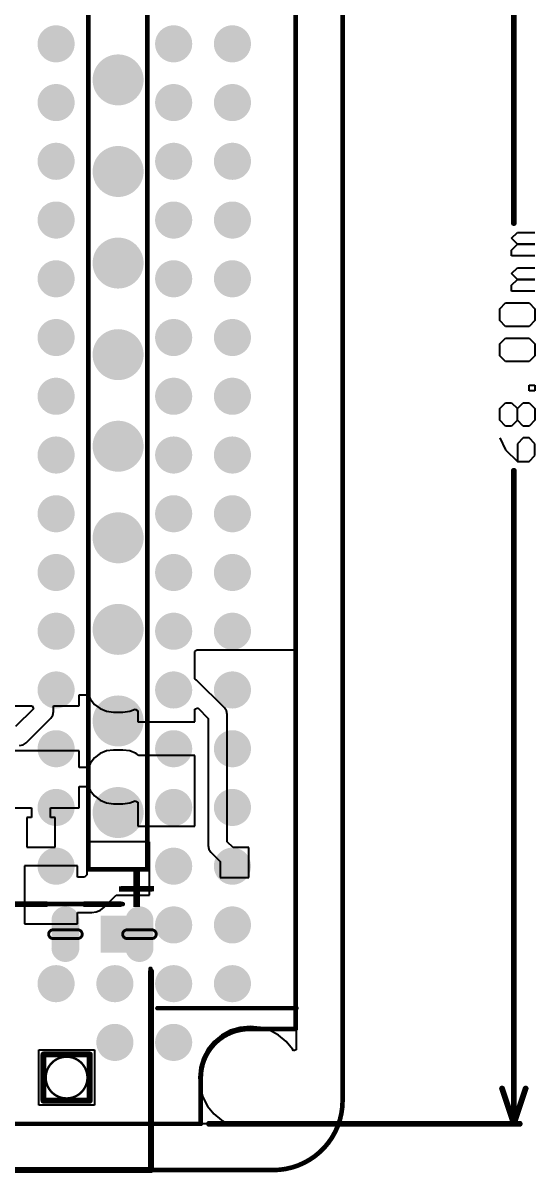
# Model space of a CAD drawing. Extents: x -35.4 to 28.3, y -0.1 to 87.5.
# Drawn here: x 6.19 to 28.31, y -0.13 to 49.6 of the extents above; entities that cross this region are included whole.
import ezdxf

# ---------------------------------------------------------------- set-up
doc = ezdxf.new("R2010")
doc.units = 0
doc.layers.get('0').update_dxf_attribs({"linetype": 'CONTINUOUS'})
for name, color, linetype in [('BOTTOMLAYER', 5, 'CONTINUOUS'), ('BOTTOMOVERLAY', 54, 'CONTINUOUS'), ('BOTTOMPASTE', 16, 'CONTINUOUS'), ('BOTTOMSOLDER', 6, 'CONTINUOUS'), ('CONNECTLAYER', 7, 'CONTINUOUS'), ('MECHANICAL1', 6, 'CONTINUOUS'), ('MULTILAYER', 9, 'CONTINUOUS'), ('PADHOLELAYER', 156, 'CONTINUOUS'), ('TOPLAYER', 1, 'CONTINUOUS'), ('TOPOVERLAY', 2, 'CONTINUOUS'), ('TOPPASTE', 8, 'CONTINUOUS'), ('TOPSOLDER', 216, 'CONTINUOUS')]:
    doc.layers.add(name, color=color, linetype=linetype)

# ---------------------------------------------------------------- blocks, each defined once
blk = doc.blocks.new('DC_IN_TH_DC_0440_2_5A_2_0_')
at = {"layer": 'BOTTOMLAYER', "const_width": 1}
for points in [[(-0.6, 4.25), (0.6, 4.25)], [(-0.6, -1.05), (0.6, -1.05)], [(-0.6, -4.25), (0.6, -4.25)]]:
    blk.add_lwpolyline(points, dxfattribs=at)
at = {"layer": 'BOTTOMLAYER', "const_width": 0.5}
for points in [[(-0.85, 4.25, 1), (-0.35, 4.25, 1)], [(0.35, 4.25, 1), (0.85, 4.25, 1)], [(-0.85, -1.05, 1), (-0.35, -1.05, 1)], [(0.35, -1.05, 1), (0.85, -1.05, 1)], [(-0.85, -4.25, 1), (-0.35, -4.25, 1)], [(0.35, -4.25, 1), (0.85, -4.25, 1)]]:
    blk.add_lwpolyline(points, format="xyb", close=True, dxfattribs=at)
at = {"layer": 'BOTTOMSOLDER', "const_width": 1.203}
for points in [[(-0.6, 4.25), (0.6, 4.25)], [(-0.6, -1.05), (0.6, -1.05)], [(-0.6, -4.25), (0.6, -4.25)]]:
    blk.add_lwpolyline(points, dxfattribs=at)
at = {"layer": 'BOTTOMSOLDER', "const_width": 0.602}
for points in [[(-0.901, 4.25, 1), (-0.299, 4.25, 1)], [(0.299, 4.25, 1), (0.901, 4.25, 1)], [(-0.901, -1.05, 1), (-0.299, -1.05, 1)], [(0.299, -1.05, 1), (0.901, -1.05, 1)], [(-0.901, -4.25, 1), (-0.299, -4.25, 1)], [(0.299, -4.25, 1), (0.901, -4.25, 1)]]:
    blk.add_lwpolyline(points, format="xyb", close=True, dxfattribs=at)
at = {"layer": 'MULTILAYER'}
for p, q in [((-7.4, -2.3), (-7.4, 0.1)), ((-7.4, 0.1), (-5, 0.1)), ((-5, 0.1), (-5, -2.3)), ((-5, -2.3), (-7.4, -2.3))]:
    blk.add_line(p, q, dxfattribs=at)
at = {"layer": 'MULTILAYER', "const_width": 1}
for points in [[(-0.6, 4.25), (0.6, 4.25)], [(-0.6, -1.05), (0.6, -1.05)], [(-0.6, -4.25), (0.6, -4.25)]]:
    blk.add_lwpolyline(points, dxfattribs=at)
at = {"layer": 'MULTILAYER', "const_width": 0.5}
for points in [[(-0.85, 4.25, 1), (-0.35, 4.25, 1)], [(0.35, 4.25, 1), (0.85, 4.25, 1)], [(-0.85, -1.05, 1), (-0.35, -1.05, 1)], [(0.35, -1.05, 1), (0.85, -1.05, 1)], [(-0.85, -4.25, 1), (-0.35, -4.25, 1)], [(0.35, -4.25, 1), (0.85, -4.25, 1)]]:
    blk.add_lwpolyline(points, format="xyb", close=True, dxfattribs=at)
at = {"layer": 'PADHOLELAYER', "const_width": 0.125}
for points in [[(0.187, 4.787), (0.187, 3.712, -1), (-0.188, 3.712), (-0.188, 4.787, -1)], [(0.187, -0.513), (0.187, -1.588, -1), (-0.188, -1.588), (-0.188, -0.513, -1)], [(0.187, -3.712), (0.187, -4.787, -1), (-0.188, -4.787), (-0.188, -3.712, -1)]]:
    blk.add_lwpolyline(points, format="xyb", close=True, dxfattribs=at)
at = {"layer": 'TOPLAYER', "const_width": 1}
for points in [[(-0.6, 4.25), (0.6, 4.25)], [(-0.6, -1.05), (0.6, -1.05)], [(-0.6, -4.25), (0.6, -4.25)]]:
    blk.add_lwpolyline(points, dxfattribs=at)
at = {"layer": 'TOPLAYER', "const_width": 0.5}
for points in [[(-0.85, 4.25, 1), (-0.35, 4.25, 1)], [(0.35, 4.25, 1), (0.85, 4.25, 1)], [(-0.85, -1.05, 1), (-0.35, -1.05, 1)], [(0.35, -1.05, 1), (0.85, -1.05, 1)], [(-0.85, -4.25, 1), (-0.35, -4.25, 1)], [(0.35, -4.25, 1), (0.85, -4.25, 1)]]:
    blk.add_lwpolyline(points, format="xyb", close=True, dxfattribs=at)
at = {"layer": 'TOPOVERLAY', "const_width": 0.254}
for points in [[(-10.2, 5.25), (-10.2, -4.75)], [(-10.2, 5.25), (-0.943, 5.25)], [(0.943, 5.25), (1.3, 5.25)], [(1.3, 5.25), (1.3, 5.088)], [(1.3, 3.412), (1.3, -0.212)], [(-7.2, -0.1), (-5.2, -0.1)], [(-7.2, -0.1), (-7.2, -2.1)], [(-5.2, -0.1), (-5.2, -2.1)], [(-7.2, -2.1), (-5.2, -2.1)], [(1.3, -1.888), (1.3, -3.412)], [(-10.2, -4.75), (-1.601, -4.75)]]:
    blk.add_lwpolyline(points, dxfattribs=at)
at = {"layer": 'TOPOVERLAY', "const_width": 0.127}
for points in [[(-10.263, 5.25, 1), (-10.136, 5.25, 1)], [(-10.263, 5.25, 1), (-10.136, 5.25, 1)], [(-1.007, 5.25, 1), (-0.88, 5.25, 1)], [(0.88, 5.25, 1), (1.007, 5.25, 1)], [(1.236, 5.25, 1), (1.363, 5.25, 1)], [(1.236, 5.25, 1), (1.363, 5.25, 1)], [(1.236, 5.088, 1), (1.363, 5.088, 1)], [(1.236, 3.412, 1), (1.363, 3.412, 1)], [(-7.263, -0.1, 1), (-7.136, -0.1, 1)], [(-7.263, -0.1, 1), (-7.136, -0.1, 1)], [(-5.263, -0.1, 1), (-5.136, -0.1, 1)], [(-5.263, -0.1, 1), (-5.136, -0.1, 1)], [(1.236, -0.212, 1), (1.363, -0.212, 1)], [(-7.263, -2.1, 1), (-7.136, -2.1, 1)], [(-7.263, -2.1, 1), (-7.136, -2.1, 1)], [(-5.263, -2.1, 1), (-5.136, -2.1, 1)], [(-5.263, -2.1, 1), (-5.136, -2.1, 1)], [(1.236, -1.888, 1), (1.363, -1.888, 1)], [(1.236, -3.412, 1), (1.363, -3.412, 1)], [(-10.263, -4.75, 1), (-10.136, -4.75, 1)], [(-10.263, -4.75, 1), (-10.136, -4.75, 1)], [(-1.665, -4.75, 1), (-1.538, -4.75, 1)]]:
    blk.add_lwpolyline(points, format="xyb", close=True, dxfattribs=at)
at = {"layer": 'TOPSOLDER', "const_width": 1.203}
for points in [[(-0.6, 4.25), (0.6, 4.25)], [(-0.6, -1.05), (0.6, -1.05)], [(-0.6, -4.25), (0.6, -4.25)]]:
    blk.add_lwpolyline(points, dxfattribs=at)
at = {"layer": 'TOPSOLDER', "const_width": 0.602}
for points in [[(-0.901, 4.25, 1), (-0.299, 4.25, 1)], [(0.299, 4.25, 1), (0.901, 4.25, 1)], [(-0.901, -1.05, 1), (-0.299, -1.05, 1)], [(0.299, -1.05, 1), (0.901, -1.05, 1)], [(-0.901, -4.25, 1), (-0.299, -4.25, 1)], [(0.299, -4.25, 1), (0.901, -4.25, 1)]]:
    blk.add_lwpolyline(points, format="xyb", close=True, dxfattribs=at)

msp = doc.modelspace()

# ---------------------------------------------------------------- linework, layer by layer
at = {"layer": 'BOTTOMLAYER'}
for points, const_width in [([(7.27, 48.7, 1), (7.97, 48.7, 1)], 0.7), ([(12.35, 48.7, 1), (13.05, 48.7, 1)], 0.7), ([(14.89, 48.7, 1), (15.59, 48.7, 1)], 0.7), ([(9.8, 47.14, 1), (10.8, 47.14, 1)], 1), ([(7.27, 46.16, 1), (7.97, 46.16, 1)], 0.7), ([(12.35, 46.16, 1), (13.05, 46.16, 1)], 0.7), ([(14.89, 46.16, 1), (15.59, 46.16, 1)], 0.7), ([(7.27, 43.62, 1), (7.97, 43.62, 1)], 0.7), ([(12.35, 43.62, 1), (13.05, 43.62, 1)], 0.7), ([(14.89, 43.62, 1), (15.59, 43.62, 1)], 0.7), ([(9.8, 43.18, 1), (10.8, 43.18, 1)], 1), ([(7.27, 41.08, 1), (7.97, 41.08, 1)], 0.7), ([(12.35, 41.08, 1), (13.05, 41.08, 1)], 0.7), ([(14.89, 41.08, 1), (15.59, 41.08, 1)], 0.7), ([(9.8, 39.22, 1), (10.8, 39.22, 1)], 1), ([(7.27, 38.54, 1), (7.97, 38.54, 1)], 0.7), ([(12.35, 38.54, 1), (13.05, 38.54, 1)], 0.7), ([(14.89, 38.54, 1), (15.59, 38.54, 1)], 0.7), ([(7.27, 36, 1), (7.97, 36, 1)], 0.7), ([(12.35, 36, 1), (13.05, 36, 1)], 0.7), ([(14.89, 36, 1), (15.59, 36, 1)], 0.7), ([(9.8, 35.26, 1), (10.8, 35.26, 1)], 1), ([(7.27, 33.46, 1), (7.97, 33.46, 1)], 0.7), ([(12.35, 33.46, 1), (13.05, 33.46, 1)], 0.7), ([(14.89, 33.46, 1), (15.59, 33.46, 1)], 0.7), ([(9.8, 31.3, 1), (10.8, 31.3, 1)], 1), ([(7.27, 30.92, 1), (7.97, 30.92, 1)], 0.7), ([(12.35, 30.92, 1), (13.05, 30.92, 1)], 0.7), ([(14.89, 30.92, 1), (15.59, 30.92, 1)], 0.7), ([(7.27, 28.38, 1), (7.97, 28.38, 1)], 0.7), ([(12.35, 28.38, 1), (13.05, 28.38, 1)], 0.7), ([(14.89, 28.38, 1), (15.59, 28.38, 1)], 0.7), ([(9.8, 27.34, 1), (10.8, 27.34, 1)], 1), ([(7.27, 25.84, 1), (7.97, 25.84, 1)], 0.7), ([(12.35, 25.84, 1), (13.05, 25.84, 1)], 0.7), ([(14.89, 25.84, 1), (15.59, 25.84, 1)], 0.7), ([(9.8, 23.38, 1), (10.8, 23.38, 1)], 1), ([(7.27, 23.3, 1), (7.97, 23.3, 1)], 0.7), ([(12.35, 23.3, 1), (13.05, 23.3, 1)], 0.7), ([(14.89, 23.3, 1), (15.59, 23.3, 1)], 0.7), ([(7.27, 20.76, 1), (7.97, 20.76, 1)], 0.7), ([(12.35, 20.76, 1), (13.05, 20.76, 1)], 0.7), ([(14.89, 20.76, 1), (15.59, 20.76, 1)], 0.7), ([(9.8, 19.42, 1), (10.8, 19.42, 1)], 1), ([(7.27, 18.22, 1), (7.97, 18.22, 1)], 0.7), ([(12.35, 18.22, 1), (13.05, 18.22, 1)], 0.7), ([(14.89, 18.22, 1), (15.59, 18.22, 1)], 0.7), ([(9.8, 15.46, 1), (10.8, 15.46, 1)], 1), ([(7.27, 15.68, 1), (7.97, 15.68, 1)], 0.7), ([(12.35, 15.68, 1), (13.05, 15.68, 1)], 0.7), ([(14.89, 15.68, 1), (15.59, 15.68, 1)], 0.7), ([(7.27, 13.14, 1), (7.97, 13.14, 1)], 0.7), ([(12.35, 13.14, 1), (13.05, 13.14, 1)], 0.7), ([(14.89, 13.14, 1), (15.59, 13.14, 1)], 0.7), ([(12.35, 10.6, 1), (13.05, 10.6, 1)], 0.7), ([(14.89, 10.6, 1), (15.59, 10.6, 1)], 0.7), ([(7.27, 8.06, 1), (7.97, 8.06, 1)], 0.7), ([(9.81, 8.06, 1), (10.51, 8.06, 1)], 0.7), ([(12.35, 8.06, 1), (13.05, 8.06, 1)], 0.7), ([(14.89, 8.06, 1), (15.59, 8.06, 1)], 0.7), ([(9.81, 5.52, 1), (10.51, 5.52, 1)], 0.7), ([(12.35, 5.52, 1), (13.05, 5.52, 1)], 0.7)]:
    msp.add_lwpolyline(points, format="xyb", close=True, dxfattribs=dict(at, const_width=const_width))
msp.add_solid([(9.646, 9.5), (11.046, 9.5), (9.646, 10.9), (11.046, 10.9)], dxfattribs=at)
at = {"layer": 'BOTTOMOVERLAY', "const_width": 0.2}
for points in [[(9.017, 13), (9.017, 65)], [(11.557, 13), (11.557, 65)], [(9.017, 13), (11.557, 13)], [(3.6, 11.5), (10.5, 11.5)], [(11.7, 2), (11.7, 8.7)]]:
    msp.add_lwpolyline(points, dxfattribs=at)
at = {"layer": 'BOTTOMOVERLAY', "const_width": 0.1}
for points in [[(8.967, 13, 1), (9.067, 13, 1)], [(8.967, 13, 1), (9.067, 13, 1)], [(11.507, 13, 1), (11.607, 13, 1)], [(11.507, 13, 1), (11.607, 13, 1)], [(10.45, 11.5, 1), (10.55, 11.5, 1)], [(11.65, 8.7, 1), (11.75, 8.7, 1)], [(11.65, 2, 1), (11.75, 2, 1)]]:
    msp.add_lwpolyline(points, format="xyb", close=True, dxfattribs=at)
at = {"layer": 'BOTTOMPASTE'}
msp.add_solid([(9.646, 9.5), (11.046, 9.5), (9.646, 10.9), (11.046, 10.9)], dxfattribs=at)
at = {"layer": 'BOTTOMSOLDER'}
for points, const_width in [([(7.219, 48.7, 1), (8.021, 48.7, 1)], 0.802), ([(12.299, 48.7, 1), (13.101, 48.7, 1)], 0.802), ([(14.839, 48.7, 1), (15.641, 48.7, 1)], 0.802), ([(9.749, 47.14, 1), (10.851, 47.14, 1)], 1.102), ([(7.219, 46.16, 1), (8.021, 46.16, 1)], 0.802), ([(12.299, 46.16, 1), (13.101, 46.16, 1)], 0.802), ([(14.839, 46.16, 1), (15.641, 46.16, 1)], 0.802), ([(7.219, 43.62, 1), (8.021, 43.62, 1)], 0.802), ([(9.749, 43.18, 1), (10.851, 43.18, 1)], 1.102), ([(12.299, 43.62, 1), (13.101, 43.62, 1)], 0.802), ([(14.839, 43.62, 1), (15.641, 43.62, 1)], 0.802), ([(7.219, 41.08, 1), (8.021, 41.08, 1)], 0.802), ([(12.299, 41.08, 1), (13.101, 41.08, 1)], 0.802), ([(14.839, 41.08, 1), (15.641, 41.08, 1)], 0.802), ([(9.749, 39.22, 1), (10.851, 39.22, 1)], 1.102), ([(7.219, 38.54, 1), (8.021, 38.54, 1)], 0.802), ([(12.299, 38.54, 1), (13.101, 38.54, 1)], 0.802), ([(14.839, 38.54, 1), (15.641, 38.54, 1)], 0.802), ([(7.219, 36, 1), (8.021, 36, 1)], 0.802), ([(12.299, 36, 1), (13.101, 36, 1)], 0.802), ([(14.839, 36, 1), (15.641, 36, 1)], 0.802), ([(9.749, 35.26, 1), (10.851, 35.26, 1)], 1.102), ([(7.219, 33.46, 1), (8.021, 33.46, 1)], 0.802), ([(12.299, 33.46, 1), (13.101, 33.46, 1)], 0.802), ([(14.839, 33.46, 1), (15.641, 33.46, 1)], 0.802), ([(9.749, 31.3, 1), (10.851, 31.3, 1)], 1.102), ([(7.219, 30.92, 1), (8.021, 30.92, 1)], 0.802), ([(12.299, 30.92, 1), (13.101, 30.92, 1)], 0.802), ([(14.839, 30.92, 1), (15.641, 30.92, 1)], 0.802), ([(7.219, 28.38, 1), (8.021, 28.38, 1)], 0.802), ([(12.299, 28.38, 1), (13.101, 28.38, 1)], 0.802), ([(14.839, 28.38, 1), (15.641, 28.38, 1)], 0.802), ([(9.749, 27.34, 1), (10.851, 27.34, 1)], 1.102), ([(7.219, 25.84, 1), (8.021, 25.84, 1)], 0.802), ([(12.299, 25.84, 1), (13.101, 25.84, 1)], 0.802), ([(14.839, 25.84, 1), (15.641, 25.84, 1)], 0.802), ([(9.749, 23.38, 1), (10.851, 23.38, 1)], 1.102), ([(7.219, 23.3, 1), (8.021, 23.3, 1)], 0.802), ([(12.299, 23.3, 1), (13.101, 23.3, 1)], 0.802), ([(14.839, 23.3, 1), (15.641, 23.3, 1)], 0.802), ([(7.219, 20.76, 1), (8.021, 20.76, 1)], 0.802), ([(12.299, 20.76, 1), (13.101, 20.76, 1)], 0.802), ([(14.839, 20.76, 1), (15.641, 20.76, 1)], 0.802), ([(9.749, 19.42, 1), (10.851, 19.42, 1)], 1.102), ([(7.219, 18.22, 1), (8.021, 18.22, 1)], 0.802), ([(12.299, 18.22, 1), (13.101, 18.22, 1)], 0.802), ([(14.839, 18.22, 1), (15.641, 18.22, 1)], 0.802), ([(7.219, 15.68, 1), (8.021, 15.68, 1)], 0.802), ([(9.749, 15.46, 1), (10.851, 15.46, 1)], 1.102), ([(12.299, 15.68, 1), (13.101, 15.68, 1)], 0.802), ([(14.839, 15.68, 1), (15.641, 15.68, 1)], 0.802), ([(7.219, 13.14, 1), (8.021, 13.14, 1)], 0.802), ([(12.299, 13.14, 1), (13.101, 13.14, 1)], 0.802), ([(14.839, 13.14, 1), (15.641, 13.14, 1)], 0.802), ([(12.299, 10.6, 1), (13.101, 10.6, 1)], 0.802), ([(14.839, 10.6, 1), (15.641, 10.6, 1)], 0.802), ([(7.219, 8.06, 1), (8.021, 8.06, 1)], 0.802), ([(9.759, 8.06, 1), (10.561, 8.06, 1)], 0.802), ([(12.299, 8.06, 1), (13.101, 8.06, 1)], 0.802), ([(14.839, 8.06, 1), (15.641, 8.06, 1)], 0.802), ([(9.759, 5.52, 1), (10.561, 5.52, 1)], 0.802), ([(12.299, 5.52, 1), (13.101, 5.52, 1)], 0.802)]:
    msp.add_lwpolyline(points, format="xyb", close=True, dxfattribs=dict(at, const_width=const_width))
msp.add_solid([(9.545, 9.398), (11.148, 9.398), (9.545, 11.002), (11.148, 11.002)], dxfattribs=at)
at = {"layer": 'CONNECTLAYER'}
for p, q in [((13.622, 22.424), (13.717, 22.5)), ((13.622, 21.236), (13.622, 22.424)), ((13.717, 22.5), (18, 22.5)), ((18, 22.5), (18, 5.192)), ((13.69, 21.19), (13.622, 21.236)), ((14.89, 19.99), (13.69, 21.19)), ((8.624, 20.078), (8.624, 20.55)), ((8.624, 20.55), (9.023, 20.55)), ((9.023, 20.55), (9.093, 20.379)), ((5.576, 20.078), (6.588, 20.078)), ((6.641, 19.951), (5.865, 19.175)), ((6.588, 20.078), (6.641, 19.951)), ((7.51, 19.83), (7.51, 20.078)), ((7.51, 20.078), (8.624, 20.078)), ((9.093, 20.379), (9.278, 20.138)), ((9.278, 20.138), (9.519, 19.953)), ((9.519, 19.953), (9.799, 19.837)), ((10.801, 19.837), (11.031, 19.933)), ((11.031, 19.933), (11.158, 19.864)), ((13.622, 19.932), (13.739, 19.981)), ((13.622, 19.376), (13.622, 19.932)), ((13.739, 19.981), (14.19, 19.53)), ((14.979, 19.857), (14.89, 19.99)), ((6.325, 18.475), (7.39, 19.54)), ((7.39, 19.54), (7.479, 19.673)), ((7.479, 19.673), (7.51, 19.83)), ((9.799, 19.837), (10.1, 19.798)), ((10.1, 19.798), (10.5, 19.798)), ((10.5, 19.798), (10.801, 19.837)), ((11.158, 19.864), (11.158, 19.376)), ((14.19, 19.53), (14.19, 14.03)), ((15.01, 19.7), (14.979, 19.857)), ((15.01, 14.2), (15.01, 19.7)), ((11.158, 19.376), (13.622, 19.376)), ((6.192, 18.386), (6.325, 18.475)), ((8.624, 18.122), (5.576, 18.122)), ((6.035, 18.355), (6.192, 18.386)), ((8.624, 17.41), (8.624, 18.122)), ((9.519, 18.007), (9.278, 17.822)), ((9.799, 18.123), (9.519, 18.007)), ((10.1, 18.162), (9.799, 18.123)), ((10.5, 18.162), (10.1, 18.162)), ((10.801, 18.123), (10.5, 18.162)), ((11.081, 18.007), (10.801, 18.123)), ((11.189, 17.924), (11.081, 18.007)), ((13.622, 17.924), (11.189, 17.924)), ((13.622, 14.876), (13.622, 17.924)), ((9.023, 17.41), (8.624, 17.41)), ((9.093, 17.581), (9.023, 17.41)), ((9.278, 17.822), (9.093, 17.581)), ((8.624, 15.658), (8.624, 16.59)), ((8.624, 16.59), (9.023, 16.59)), ((9.023, 16.59), (9.093, 16.419)), ((9.093, 16.419), (9.278, 16.178)), ((9.278, 16.178), (9.519, 15.993)), ((9.519, 15.993), (9.799, 15.877)), ((10.801, 15.877), (11.031, 15.973)), ((11.031, 15.973), (11.158, 15.904)), ((5.576, 15.658), (6.56, 15.658)), ((6.56, 15.658), (6.56, 15.242)), ((7.38, 15.242), (7.38, 15.658)), ((7.38, 15.658), (8.624, 15.658)), ((9.799, 15.877), (10.1, 15.838)), ((10.1, 15.838), (10.5, 15.838)), ((10.5, 15.838), (10.801, 15.877)), ((11.158, 15.904), (11.158, 14.876)), ((6.56, 15.242), (6.353, 15.242)), ((6.353, 15.242), (6.353, 13.958)), ((7.587, 15.242), (7.38, 15.242)), ((7.587, 13.958), (7.587, 15.242)), ((11.158, 14.876), (13.622, 14.876)), ((6.353, 13.958), (7.587, 13.958)), ((11.652, 14.192), (8.948, 14.192)), ((8.948, 14.192), (8.948, 12.761)), ((11.652, 11.888), (11.652, 14.192)), ((14.19, 14.03), (14.221, 13.873)), ((15.268, 13.942), (15.01, 14.2)), ((15.947, 13.942), (15.268, 13.942)), ((15.947, 12.658), (15.947, 13.942)), ((14.221, 13.873), (14.31, 13.74)), ((14.31, 13.74), (14.713, 13.337)), ((8.552, 13.152), (6.248, 13.152)), ((6.248, 13.152), (6.248, 10.648)), ((8.552, 12.659), (8.552, 13.152)), ((14.713, 13.337), (14.713, 12.658)), ((8.846, 12.659), (8.552, 12.659)), ((8.948, 12.761), (8.846, 12.659)), ((14.713, 12.658), (15.947, 12.658)), ((9.697, 11.363), (10.221, 11.888)), ((10.221, 11.888), (11.652, 11.888)), ((8.552, 10.648), (8.552, 11.141)), ((8.552, 11.141), (9.16, 11.141)), ((9.16, 11.141), (9.356, 11.167)), ((9.16, 11.141), (9.16, 11.141)), ((9.356, 11.167), (9.539, 11.243)), ((9.539, 11.243), (9.697, 11.363)), ((6.248, 10.648), (8.552, 10.648)), ((15.153, 6.045), (14.77, 5.84)), ((15.568, 6.171), (15.153, 6.045)), ((16, 6.213), (15.568, 6.171)), ((16.432, 6.171), (16, 6.213)), ((16.847, 6.045), (16.432, 6.171)), ((17.23, 5.84), (16.847, 6.045)), ((14.435, 5.565), (14.16, 5.23)), ((14.77, 5.84), (14.435, 5.565)), ((17.565, 5.565), (17.23, 5.84)), ((17.84, 5.23), (17.565, 5.565)), ((14.16, 5.23), (13.955, 4.847)), ((17.877, 5.161), (17.84, 5.23)), ((18, 5.192), (17.877, 5.161)), ((13.955, 4.847), (13.829, 4.432)), ((13.829, 4.432), (13.787, 4)), ((13.787, 4), (13.829, 3.568)), ((13.829, 3.568), (13.955, 3.153)), ((13.955, 3.153), (14.16, 2.77)), ((14.16, 2.77), (14.435, 2.435)), ((14.808, 2), (1.534, 2)), ((14.435, 2.435), (14.77, 2.16)), ((14.77, 2.16), (14.839, 2.123)), ((14.839, 2.123), (14.808, 2))]:
    msp.add_line(p, q, dxfattribs=at)
at = {"layer": 'MECHANICAL1'}
for p, q in [((27.298, 40.291), (27.552, 40.545)), ((27.552, 40.037), (27.298, 40.291)), ((27.552, 40.545), (28.314, 40.545)), ((27.298, 39.783), (27.552, 40.037)), ((27.298, 39.529), (27.298, 39.783)), ((27.552, 40.037), (28.314, 40.037)), ((28.314, 40.037), (27.552, 40.037)), ((28.314, 39.529), (27.298, 39.529)), ((27.298, 38.768), (27.552, 39.021)), ((27.552, 39.021), (28.314, 39.021)), ((27.552, 38.514), (27.298, 38.768)), ((27.298, 38.26), (27.552, 38.514)), ((27.552, 38.514), (28.314, 38.514)), ((28.314, 38.514), (27.552, 38.514)), ((27.298, 38.006), (27.298, 38.26)), ((28.314, 38.006), (27.298, 38.006)), ((26.791, 37.244), (27.045, 37.498)), ((27.045, 37.498), (28.06, 37.498)), ((28.06, 37.498), (28.314, 37.244)), ((26.791, 36.736), (26.791, 37.244)), ((28.314, 37.244), (28.314, 36.736)), ((27.045, 36.482), (26.791, 36.736)), ((28.06, 36.482), (27.045, 36.482)), ((28.314, 36.736), (28.06, 36.482)), ((26.791, 35.721), (27.045, 35.974)), ((27.045, 35.974), (28.06, 35.974)), ((28.06, 35.974), (28.314, 35.721)), ((26.791, 35.213), (26.791, 35.721)), ((28.314, 35.721), (28.314, 35.213)), ((27.045, 34.959), (26.791, 35.213)), ((28.06, 34.959), (27.045, 34.959)), ((28.314, 35.213), (28.06, 34.959)), ((28.06, 33.689), (28.06, 33.943)), ((28.06, 33.943), (28.314, 33.943)), ((28.314, 33.943), (28.314, 33.689)), ((28.314, 33.689), (28.06, 33.689)), ((26.791, 32.927), (27.045, 33.181)), ((26.791, 32.42), (26.791, 32.927)), ((27.045, 33.181), (27.298, 33.181)), ((27.298, 33.181), (27.552, 32.927)), ((27.552, 32.927), (27.806, 33.181)), ((27.552, 32.42), (27.552, 32.927)), ((27.806, 33.181), (28.06, 33.181)), ((28.06, 33.181), (28.314, 32.927)), ((28.314, 32.927), (28.314, 32.42)), ((27.045, 32.166), (26.791, 32.42)), ((27.552, 32.42), (27.298, 32.166)), ((27.806, 32.166), (27.552, 32.42)), ((28.314, 32.42), (28.06, 32.166)), ((27.298, 32.166), (27.045, 32.166)), ((28.06, 32.166), (27.806, 32.166)), ((26.791, 31.658), (27.045, 31.15)), ((27.806, 31.658), (27.552, 31.404)), ((27.552, 31.404), (27.552, 30.642)), ((28.06, 31.658), (27.806, 31.658)), ((28.314, 31.404), (28.06, 31.658)), ((28.314, 30.896), (28.314, 31.404)), ((27.045, 31.15), (27.552, 30.642)), ((28.06, 30.642), (28.314, 30.896)), ((27.552, 30.642), (28.06, 30.642))]:
    msp.add_line(p, q, dxfattribs=at)
for points, const_width in [([(27.4, 40.951), (27.4, 70)], 0.254), ([(17.973, 6.1), (17.973, 65.9)], 0.2), ([(27.4, 2), (27.4, 30.236)], 0.254), ([(15.973, 6.1), (17.973, 6.1)], 0.2), ([(13.873, 2), (13.873, 4)], 0.2), ([(26.892, 3.524), (27.4, 2)], 0.254), ([(27.4, 2), (27.908, 3.524)], 0.254), ([(-17.027, 2), (13.873, 2)], 0.2), ([(14.227, 2), (27.654, 2)], 0.254)]:
    msp.add_lwpolyline(points, dxfattribs=dict(at, const_width=const_width))
for points, const_width in [([(27.337, 40.951, 1), (27.464, 40.951, 1)], 0.127), ([(27.337, 30.236, 1), (27.464, 30.236, 1)], 0.127), ([(15.923, 6.1, 1), (16.023, 6.1, 1)], 0.1), ([(15.923, 6.1, 1), (16.023, 6.1, 1)], 0.1), ([(17.923, 6.1, 1), (18.023, 6.1, 1)], 0.1), ([(17.923, 6.1, 1), (18.023, 6.1, 1)], 0.1), ([(8.973, 4, 1), (7.173, 4, 1)], 0.1), ([(7.148, 4, 1), (7.198, 4, 1)], 0.05), ([(8.948, 4, 1), (8.998, 4, 1)], 0.05), ([(13.823, 4, 1), (13.923, 4, 1)], 0.1), ([(13.823, 4, 1), (13.923, 4, 1)], 0.1), ([(26.829, 3.524, 1), (26.956, 3.524, 1)], 0.127), ([(27.845, 3.524, 1), (27.972, 3.524, 1)], 0.127), ([(13.823, 2, 1), (13.923, 2, 1)], 0.1), ([(13.823, 2, 1), (13.923, 2, 1)], 0.1), ([(14.164, 2, 1), (14.291, 2, 1)], 0.127), ([(27.337, 2, 1), (27.464, 2, 1)], 0.127), ([(27.337, 2, 1), (27.464, 2, 1)], 0.127), ([(27.337, 2, 1), (27.464, 2, 1)], 0.127), ([(27.591, 2, 1), (27.718, 2, 1)], 0.127)]:
    msp.add_lwpolyline(points, format="xyb", close=True, dxfattribs=dict(at, const_width=const_width))
at = {"layer": 'MECHANICAL1', "const_width": 0.2}
msp.add_lwpolyline([(13.873, 4, -0.414214), (15.973, 6.1)], format="xyb", dxfattribs=at)
at = {"layer": 'MULTILAYER'}
for points, const_width in [([(7.27, 48.7, 1), (7.97, 48.7, 1)], 0.7), ([(12.35, 48.7, 1), (13.05, 48.7, 1)], 0.7), ([(14.89, 48.7, 1), (15.59, 48.7, 1)], 0.7), ([(9.8, 47.14, 1), (10.8, 47.14, 1)], 1), ([(7.27, 46.16, 1), (7.97, 46.16, 1)], 0.7), ([(12.35, 46.16, 1), (13.05, 46.16, 1)], 0.7), ([(14.89, 46.16, 1), (15.59, 46.16, 1)], 0.7), ([(7.27, 43.62, 1), (7.97, 43.62, 1)], 0.7), ([(12.35, 43.62, 1), (13.05, 43.62, 1)], 0.7), ([(14.89, 43.62, 1), (15.59, 43.62, 1)], 0.7), ([(9.8, 43.18, 1), (10.8, 43.18, 1)], 1), ([(7.27, 41.08, 1), (7.97, 41.08, 1)], 0.7), ([(12.35, 41.08, 1), (13.05, 41.08, 1)], 0.7), ([(14.89, 41.08, 1), (15.59, 41.08, 1)], 0.7), ([(9.8, 39.22, 1), (10.8, 39.22, 1)], 1), ([(7.27, 38.54, 1), (7.97, 38.54, 1)], 0.7), ([(12.35, 38.54, 1), (13.05, 38.54, 1)], 0.7), ([(14.89, 38.54, 1), (15.59, 38.54, 1)], 0.7), ([(7.27, 36, 1), (7.97, 36, 1)], 0.7), ([(12.35, 36, 1), (13.05, 36, 1)], 0.7), ([(14.89, 36, 1), (15.59, 36, 1)], 0.7), ([(9.8, 35.26, 1), (10.8, 35.26, 1)], 1), ([(7.27, 33.46, 1), (7.97, 33.46, 1)], 0.7), ([(12.35, 33.46, 1), (13.05, 33.46, 1)], 0.7), ([(14.89, 33.46, 1), (15.59, 33.46, 1)], 0.7), ([(9.8, 31.3, 1), (10.8, 31.3, 1)], 1), ([(7.27, 30.92, 1), (7.97, 30.92, 1)], 0.7), ([(12.35, 30.92, 1), (13.05, 30.92, 1)], 0.7), ([(14.89, 30.92, 1), (15.59, 30.92, 1)], 0.7), ([(7.27, 28.38, 1), (7.97, 28.38, 1)], 0.7), ([(12.35, 28.38, 1), (13.05, 28.38, 1)], 0.7), ([(14.89, 28.38, 1), (15.59, 28.38, 1)], 0.7), ([(9.8, 27.34, 1), (10.8, 27.34, 1)], 1), ([(7.27, 25.84, 1), (7.97, 25.84, 1)], 0.7), ([(12.35, 25.84, 1), (13.05, 25.84, 1)], 0.7), ([(14.89, 25.84, 1), (15.59, 25.84, 1)], 0.7), ([(9.8, 23.38, 1), (10.8, 23.38, 1)], 1), ([(7.27, 23.3, 1), (7.97, 23.3, 1)], 0.7), ([(12.35, 23.3, 1), (13.05, 23.3, 1)], 0.7), ([(14.89, 23.3, 1), (15.59, 23.3, 1)], 0.7), ([(7.27, 20.76, 1), (7.97, 20.76, 1)], 0.7), ([(12.35, 20.76, 1), (13.05, 20.76, 1)], 0.7), ([(14.89, 20.76, 1), (15.59, 20.76, 1)], 0.7), ([(9.8, 19.42, 1), (10.8, 19.42, 1)], 1), ([(7.27, 18.22, 1), (7.97, 18.22, 1)], 0.7), ([(12.35, 18.22, 1), (13.05, 18.22, 1)], 0.7), ([(14.89, 18.22, 1), (15.59, 18.22, 1)], 0.7), ([(9.8, 15.46, 1), (10.8, 15.46, 1)], 1), ([(7.27, 15.68, 1), (7.97, 15.68, 1)], 0.7), ([(12.35, 15.68, 1), (13.05, 15.68, 1)], 0.7), ([(14.89, 15.68, 1), (15.59, 15.68, 1)], 0.7), ([(7.27, 13.14, 1), (7.97, 13.14, 1)], 0.7), ([(12.35, 13.14, 1), (13.05, 13.14, 1)], 0.7), ([(14.89, 13.14, 1), (15.59, 13.14, 1)], 0.7), ([(12.35, 10.6, 1), (13.05, 10.6, 1)], 0.7), ([(14.89, 10.6, 1), (15.59, 10.6, 1)], 0.7), ([(7.27, 8.06, 1), (7.97, 8.06, 1)], 0.7), ([(9.81, 8.06, 1), (10.51, 8.06, 1)], 0.7), ([(12.35, 8.06, 1), (13.05, 8.06, 1)], 0.7), ([(14.89, 8.06, 1), (15.59, 8.06, 1)], 0.7), ([(9.81, 5.52, 1), (10.51, 5.52, 1)], 0.7), ([(12.35, 5.52, 1), (13.05, 5.52, 1)], 0.7)]:
    msp.add_lwpolyline(points, format="xyb", close=True, dxfattribs=dict(at, const_width=const_width))
at = {"layer": 'PADHOLELAYER'}
for points, const_width in [([(7.408, 48.7, 1), (7.832, 48.7, 1)], 0.425), ([(12.488, 48.7, 1), (12.912, 48.7, 1)], 0.425), ([(15.028, 48.7, 1), (15.452, 48.7, 1)], 0.425), ([(9.975, 47.14, 1), (10.625, 47.14, 1)], 0.65), ([(7.408, 46.16, 1), (7.832, 46.16, 1)], 0.425), ([(12.488, 46.16, 1), (12.912, 46.16, 1)], 0.425), ([(15.028, 46.16, 1), (15.452, 46.16, 1)], 0.425), ([(7.408, 43.62, 1), (7.832, 43.62, 1)], 0.425), ([(9.975, 43.18, 1), (10.625, 43.18, 1)], 0.65), ([(12.488, 43.62, 1), (12.912, 43.62, 1)], 0.425), ([(15.028, 43.62, 1), (15.452, 43.62, 1)], 0.425), ([(7.408, 41.08, 1), (7.832, 41.08, 1)], 0.425), ([(12.488, 41.08, 1), (12.912, 41.08, 1)], 0.425), ([(15.028, 41.08, 1), (15.452, 41.08, 1)], 0.425), ([(9.975, 39.22, 1), (10.625, 39.22, 1)], 0.65), ([(7.408, 38.54, 1), (7.832, 38.54, 1)], 0.425), ([(12.488, 38.54, 1), (12.912, 38.54, 1)], 0.425), ([(15.028, 38.54, 1), (15.452, 38.54, 1)], 0.425), ([(7.408, 36, 1), (7.832, 36, 1)], 0.425), ([(12.488, 36, 1), (12.912, 36, 1)], 0.425), ([(15.028, 36, 1), (15.452, 36, 1)], 0.425), ([(9.975, 35.26, 1), (10.625, 35.26, 1)], 0.65), ([(7.408, 33.46, 1), (7.832, 33.46, 1)], 0.425), ([(12.488, 33.46, 1), (12.912, 33.46, 1)], 0.425), ([(15.028, 33.46, 1), (15.452, 33.46, 1)], 0.425), ([(9.975, 31.3, 1), (10.625, 31.3, 1)], 0.65), ([(7.408, 30.92, 1), (7.832, 30.92, 1)], 0.425), ([(12.488, 30.92, 1), (12.912, 30.92, 1)], 0.425), ([(15.028, 30.92, 1), (15.452, 30.92, 1)], 0.425), ([(7.408, 28.38, 1), (7.832, 28.38, 1)], 0.425), ([(12.488, 28.38, 1), (12.912, 28.38, 1)], 0.425), ([(15.028, 28.38, 1), (15.452, 28.38, 1)], 0.425), ([(9.975, 27.34, 1), (10.625, 27.34, 1)], 0.65), ([(7.408, 25.84, 1), (7.832, 25.84, 1)], 0.425), ([(12.488, 25.84, 1), (12.912, 25.84, 1)], 0.425), ([(15.028, 25.84, 1), (15.452, 25.84, 1)], 0.425), ([(9.975, 23.38, 1), (10.625, 23.38, 1)], 0.65), ([(7.408, 23.3, 1), (7.832, 23.3, 1)], 0.425), ([(12.488, 23.3, 1), (12.912, 23.3, 1)], 0.425), ([(15.028, 23.3, 1), (15.452, 23.3, 1)], 0.425), ([(7.408, 20.76, 1), (7.832, 20.76, 1)], 0.425), ([(12.488, 20.76, 1), (12.912, 20.76, 1)], 0.425), ([(15.028, 20.76, 1), (15.452, 20.76, 1)], 0.425), ([(9.975, 19.42, 1), (10.625, 19.42, 1)], 0.65), ([(7.408, 18.22, 1), (7.832, 18.22, 1)], 0.425), ([(12.488, 18.22, 1), (12.912, 18.22, 1)], 0.425), ([(15.028, 18.22, 1), (15.452, 18.22, 1)], 0.425), ([(7.408, 15.68, 1), (7.832, 15.68, 1)], 0.425), ([(9.975, 15.46, 1), (10.625, 15.46, 1)], 0.65), ([(12.488, 15.68, 1), (12.912, 15.68, 1)], 0.425), ([(15.028, 15.68, 1), (15.452, 15.68, 1)], 0.425), ([(7.408, 13.14, 1), (7.832, 13.14, 1)], 0.425), ([(12.488, 13.14, 1), (12.912, 13.14, 1)], 0.425), ([(15.028, 13.14, 1), (15.452, 13.14, 1)], 0.425), ([(12.488, 10.6, 1), (12.912, 10.6, 1)], 0.425), ([(15.028, 10.6, 1), (15.452, 10.6, 1)], 0.425), ([(7.408, 8.06, 1), (7.832, 8.06, 1)], 0.425), ([(9.948, 8.06, 1), (10.372, 8.06, 1)], 0.425), ([(12.488, 8.06, 1), (12.912, 8.06, 1)], 0.425), ([(15.028, 8.06, 1), (15.452, 8.06, 1)], 0.425), ([(9.948, 5.52, 1), (10.372, 5.52, 1)], 0.425), ([(12.488, 5.52, 1), (12.912, 5.52, 1)], 0.425)]:
    msp.add_lwpolyline(points, format="xyb", close=True, dxfattribs=dict(at, const_width=const_width))
at = {"layer": 'TOPLAYER'}
for points, const_width in [([(7.27, 48.7, 1), (7.97, 48.7, 1)], 0.7), ([(12.35, 48.7, 1), (13.05, 48.7, 1)], 0.7), ([(14.89, 48.7, 1), (15.59, 48.7, 1)], 0.7), ([(9.8, 47.14, 1), (10.8, 47.14, 1)], 1), ([(7.27, 46.16, 1), (7.97, 46.16, 1)], 0.7), ([(12.35, 46.16, 1), (13.05, 46.16, 1)], 0.7), ([(14.89, 46.16, 1), (15.59, 46.16, 1)], 0.7), ([(7.27, 43.62, 1), (7.97, 43.62, 1)], 0.7), ([(12.35, 43.62, 1), (13.05, 43.62, 1)], 0.7), ([(14.89, 43.62, 1), (15.59, 43.62, 1)], 0.7), ([(9.8, 43.18, 1), (10.8, 43.18, 1)], 1), ([(7.27, 41.08, 1), (7.97, 41.08, 1)], 0.7), ([(12.35, 41.08, 1), (13.05, 41.08, 1)], 0.7), ([(14.89, 41.08, 1), (15.59, 41.08, 1)], 0.7), ([(9.8, 39.22, 1), (10.8, 39.22, 1)], 1), ([(7.27, 38.54, 1), (7.97, 38.54, 1)], 0.7), ([(12.35, 38.54, 1), (13.05, 38.54, 1)], 0.7), ([(14.89, 38.54, 1), (15.59, 38.54, 1)], 0.7), ([(7.27, 36, 1), (7.97, 36, 1)], 0.7), ([(12.35, 36, 1), (13.05, 36, 1)], 0.7), ([(14.89, 36, 1), (15.59, 36, 1)], 0.7), ([(9.8, 35.26, 1), (10.8, 35.26, 1)], 1), ([(7.27, 33.46, 1), (7.97, 33.46, 1)], 0.7), ([(12.35, 33.46, 1), (13.05, 33.46, 1)], 0.7), ([(14.89, 33.46, 1), (15.59, 33.46, 1)], 0.7), ([(9.8, 31.3, 1), (10.8, 31.3, 1)], 1), ([(7.27, 30.92, 1), (7.97, 30.92, 1)], 0.7), ([(12.35, 30.92, 1), (13.05, 30.92, 1)], 0.7), ([(14.89, 30.92, 1), (15.59, 30.92, 1)], 0.7), ([(7.27, 28.38, 1), (7.97, 28.38, 1)], 0.7), ([(12.35, 28.38, 1), (13.05, 28.38, 1)], 0.7), ([(14.89, 28.38, 1), (15.59, 28.38, 1)], 0.7), ([(9.8, 27.34, 1), (10.8, 27.34, 1)], 1), ([(7.27, 25.84, 1), (7.97, 25.84, 1)], 0.7), ([(12.35, 25.84, 1), (13.05, 25.84, 1)], 0.7), ([(14.89, 25.84, 1), (15.59, 25.84, 1)], 0.7), ([(9.8, 23.38, 1), (10.8, 23.38, 1)], 1), ([(7.27, 23.3, 1), (7.97, 23.3, 1)], 0.7), ([(12.35, 23.3, 1), (13.05, 23.3, 1)], 0.7), ([(14.89, 23.3, 1), (15.59, 23.3, 1)], 0.7), ([(7.27, 20.76, 1), (7.97, 20.76, 1)], 0.7), ([(12.35, 20.76, 1), (13.05, 20.76, 1)], 0.7), ([(14.89, 20.76, 1), (15.59, 20.76, 1)], 0.7), ([(9.8, 19.42, 1), (10.8, 19.42, 1)], 1), ([(7.27, 18.22, 1), (7.97, 18.22, 1)], 0.7), ([(12.35, 18.22, 1), (13.05, 18.22, 1)], 0.7), ([(14.89, 18.22, 1), (15.59, 18.22, 1)], 0.7), ([(9.8, 15.46, 1), (10.8, 15.46, 1)], 1), ([(7.27, 15.68, 1), (7.97, 15.68, 1)], 0.7), ([(12.35, 15.68, 1), (13.05, 15.68, 1)], 0.7), ([(14.89, 15.68, 1), (15.59, 15.68, 1)], 0.7), ([(7.27, 13.14, 1), (7.97, 13.14, 1)], 0.7), ([(12.35, 13.14, 1), (13.05, 13.14, 1)], 0.7), ([(14.89, 13.14, 1), (15.59, 13.14, 1)], 0.7), ([(12.35, 10.6, 1), (13.05, 10.6, 1)], 0.7), ([(14.89, 10.6, 1), (15.59, 10.6, 1)], 0.7), ([(7.27, 8.06, 1), (7.97, 8.06, 1)], 0.7), ([(9.81, 8.06, 1), (10.51, 8.06, 1)], 0.7), ([(12.35, 8.06, 1), (13.05, 8.06, 1)], 0.7), ([(14.89, 8.06, 1), (15.59, 8.06, 1)], 0.7), ([(9.81, 5.52, 1), (10.51, 5.52, 1)], 0.7), ([(12.35, 5.52, 1), (13.05, 5.52, 1)], 0.7)]:
    msp.add_lwpolyline(points, format="xyb", close=True, dxfattribs=dict(at, const_width=const_width))
msp.add_solid([(9.646, 9.5), (11.046, 9.5), (9.646, 10.9), (11.046, 10.9)], dxfattribs=at)
at = {"layer": 'TOPOVERLAY', "const_width": 0.2}
for points in [[(20, 3), (20, 69)], [(9.017, 13), (9.017, 65)], [(11.557, 13), (11.557, 65)], [(9.017, 13), (11.557, 13)], [(12, 7), (18, 7)], [(-17, 0), (17, 0)]]:
    msp.add_lwpolyline(points, dxfattribs=at)
at = {"layer": 'TOPOVERLAY', "const_width": 0.1}
for points in [[(8.967, 13, 1), (9.067, 13, 1)], [(8.967, 13, 1), (9.067, 13, 1)], [(11.507, 13, 1), (11.607, 13, 1)], [(11.507, 13, 1), (11.607, 13, 1)], [(11.95, 7, 1), (12.05, 7, 1)], [(17.95, 7, 1), (18.05, 7, 1)], [(19.95, 3, 1), (20.05, 3, 1)], [(19.95, 3, 1), (20.05, 3, 1)], [(16.95, 0, 1), (17.05, 0, 1)], [(16.95, 0, 1), (17.05, 0, 1)]]:
    msp.add_lwpolyline(points, format="xyb", close=True, dxfattribs=at)
at = {"layer": 'TOPOVERLAY', "const_width": 0.2}
msp.add_lwpolyline([(20, 3, -0.414214), (17, 0)], format="xyb", dxfattribs=at)
at = {"layer": 'TOPPASTE'}
msp.add_solid([(9.646, 9.5), (11.046, 9.5), (9.646, 10.9), (11.046, 10.9)], dxfattribs=at)
at = {"layer": 'TOPSOLDER'}
for points, const_width in [([(7.219, 48.7, 1), (8.021, 48.7, 1)], 0.802), ([(12.299, 48.7, 1), (13.101, 48.7, 1)], 0.802), ([(14.839, 48.7, 1), (15.641, 48.7, 1)], 0.802), ([(9.749, 47.14, 1), (10.851, 47.14, 1)], 1.102), ([(7.219, 46.16, 1), (8.021, 46.16, 1)], 0.802), ([(12.299, 46.16, 1), (13.101, 46.16, 1)], 0.802), ([(14.839, 46.16, 1), (15.641, 46.16, 1)], 0.802), ([(7.219, 43.62, 1), (8.021, 43.62, 1)], 0.802), ([(9.749, 43.18, 1), (10.851, 43.18, 1)], 1.102), ([(12.299, 43.62, 1), (13.101, 43.62, 1)], 0.802), ([(14.839, 43.62, 1), (15.641, 43.62, 1)], 0.802), ([(7.219, 41.08, 1), (8.021, 41.08, 1)], 0.802), ([(12.299, 41.08, 1), (13.101, 41.08, 1)], 0.802), ([(14.839, 41.08, 1), (15.641, 41.08, 1)], 0.802), ([(9.749, 39.22, 1), (10.851, 39.22, 1)], 1.102), ([(7.219, 38.54, 1), (8.021, 38.54, 1)], 0.802), ([(12.299, 38.54, 1), (13.101, 38.54, 1)], 0.802), ([(14.839, 38.54, 1), (15.641, 38.54, 1)], 0.802), ([(7.219, 36, 1), (8.021, 36, 1)], 0.802), ([(12.299, 36, 1), (13.101, 36, 1)], 0.802), ([(14.839, 36, 1), (15.641, 36, 1)], 0.802), ([(9.749, 35.26, 1), (10.851, 35.26, 1)], 1.102), ([(7.219, 33.46, 1), (8.021, 33.46, 1)], 0.802), ([(12.299, 33.46, 1), (13.101, 33.46, 1)], 0.802), ([(14.839, 33.46, 1), (15.641, 33.46, 1)], 0.802), ([(9.749, 31.3, 1), (10.851, 31.3, 1)], 1.102), ([(7.219, 30.92, 1), (8.021, 30.92, 1)], 0.802), ([(12.299, 30.92, 1), (13.101, 30.92, 1)], 0.802), ([(14.839, 30.92, 1), (15.641, 30.92, 1)], 0.802), ([(7.219, 28.38, 1), (8.021, 28.38, 1)], 0.802), ([(12.299, 28.38, 1), (13.101, 28.38, 1)], 0.802), ([(14.839, 28.38, 1), (15.641, 28.38, 1)], 0.802), ([(9.749, 27.34, 1), (10.851, 27.34, 1)], 1.102), ([(7.219, 25.84, 1), (8.021, 25.84, 1)], 0.802), ([(12.299, 25.84, 1), (13.101, 25.84, 1)], 0.802), ([(14.839, 25.84, 1), (15.641, 25.84, 1)], 0.802), ([(9.749, 23.38, 1), (10.851, 23.38, 1)], 1.102), ([(7.219, 23.3, 1), (8.021, 23.3, 1)], 0.802), ([(12.299, 23.3, 1), (13.101, 23.3, 1)], 0.802), ([(14.839, 23.3, 1), (15.641, 23.3, 1)], 0.802), ([(7.219, 20.76, 1), (8.021, 20.76, 1)], 0.802), ([(12.299, 20.76, 1), (13.101, 20.76, 1)], 0.802), ([(14.839, 20.76, 1), (15.641, 20.76, 1)], 0.802), ([(9.749, 19.42, 1), (10.851, 19.42, 1)], 1.102), ([(7.219, 18.22, 1), (8.021, 18.22, 1)], 0.802), ([(12.299, 18.22, 1), (13.101, 18.22, 1)], 0.802), ([(14.839, 18.22, 1), (15.641, 18.22, 1)], 0.802), ([(7.219, 15.68, 1), (8.021, 15.68, 1)], 0.802), ([(9.749, 15.46, 1), (10.851, 15.46, 1)], 1.102), ([(12.299, 15.68, 1), (13.101, 15.68, 1)], 0.802), ([(14.839, 15.68, 1), (15.641, 15.68, 1)], 0.802), ([(7.219, 13.14, 1), (8.021, 13.14, 1)], 0.802), ([(12.299, 13.14, 1), (13.101, 13.14, 1)], 0.802), ([(14.839, 13.14, 1), (15.641, 13.14, 1)], 0.802), ([(12.299, 10.6, 1), (13.101, 10.6, 1)], 0.802), ([(14.839, 10.6, 1), (15.641, 10.6, 1)], 0.802), ([(7.219, 8.06, 1), (8.021, 8.06, 1)], 0.802), ([(9.759, 8.06, 1), (10.561, 8.06, 1)], 0.802), ([(12.299, 8.06, 1), (13.101, 8.06, 1)], 0.802), ([(14.839, 8.06, 1), (15.641, 8.06, 1)], 0.802), ([(9.759, 5.52, 1), (10.561, 5.52, 1)], 0.802), ([(12.299, 5.52, 1), (13.101, 5.52, 1)], 0.802)]:
    msp.add_lwpolyline(points, format="xyb", close=True, dxfattribs=dict(at, const_width=const_width))
msp.add_solid([(9.545, 9.398), (11.148, 9.398), (9.545, 11.002), (11.148, 11.002)], dxfattribs=at)

# ---------------------------------------------------------------- block references
at = {"rotation": 90}
msp.add_blockref('DC_IN_TH_DC_0440_2_5A_2_0_', (6.973, 10.2), dxfattribs=at)

# ---------------------------------------------------------------- texts
at = {"layer": 'BOTTOMOVERLAY', "text_generation_flag": 2}
msp.add_text('+', height=2.2, rotation=360, dxfattribs=at).set_placement((12, 11.1))
at = {"layer": 'TOPOVERLAY'}
msp.add_text('+', height=2.2, rotation=360, dxfattribs=at).set_placement((10.2, 11.095))

doc.saveas('drawing.dxf')
